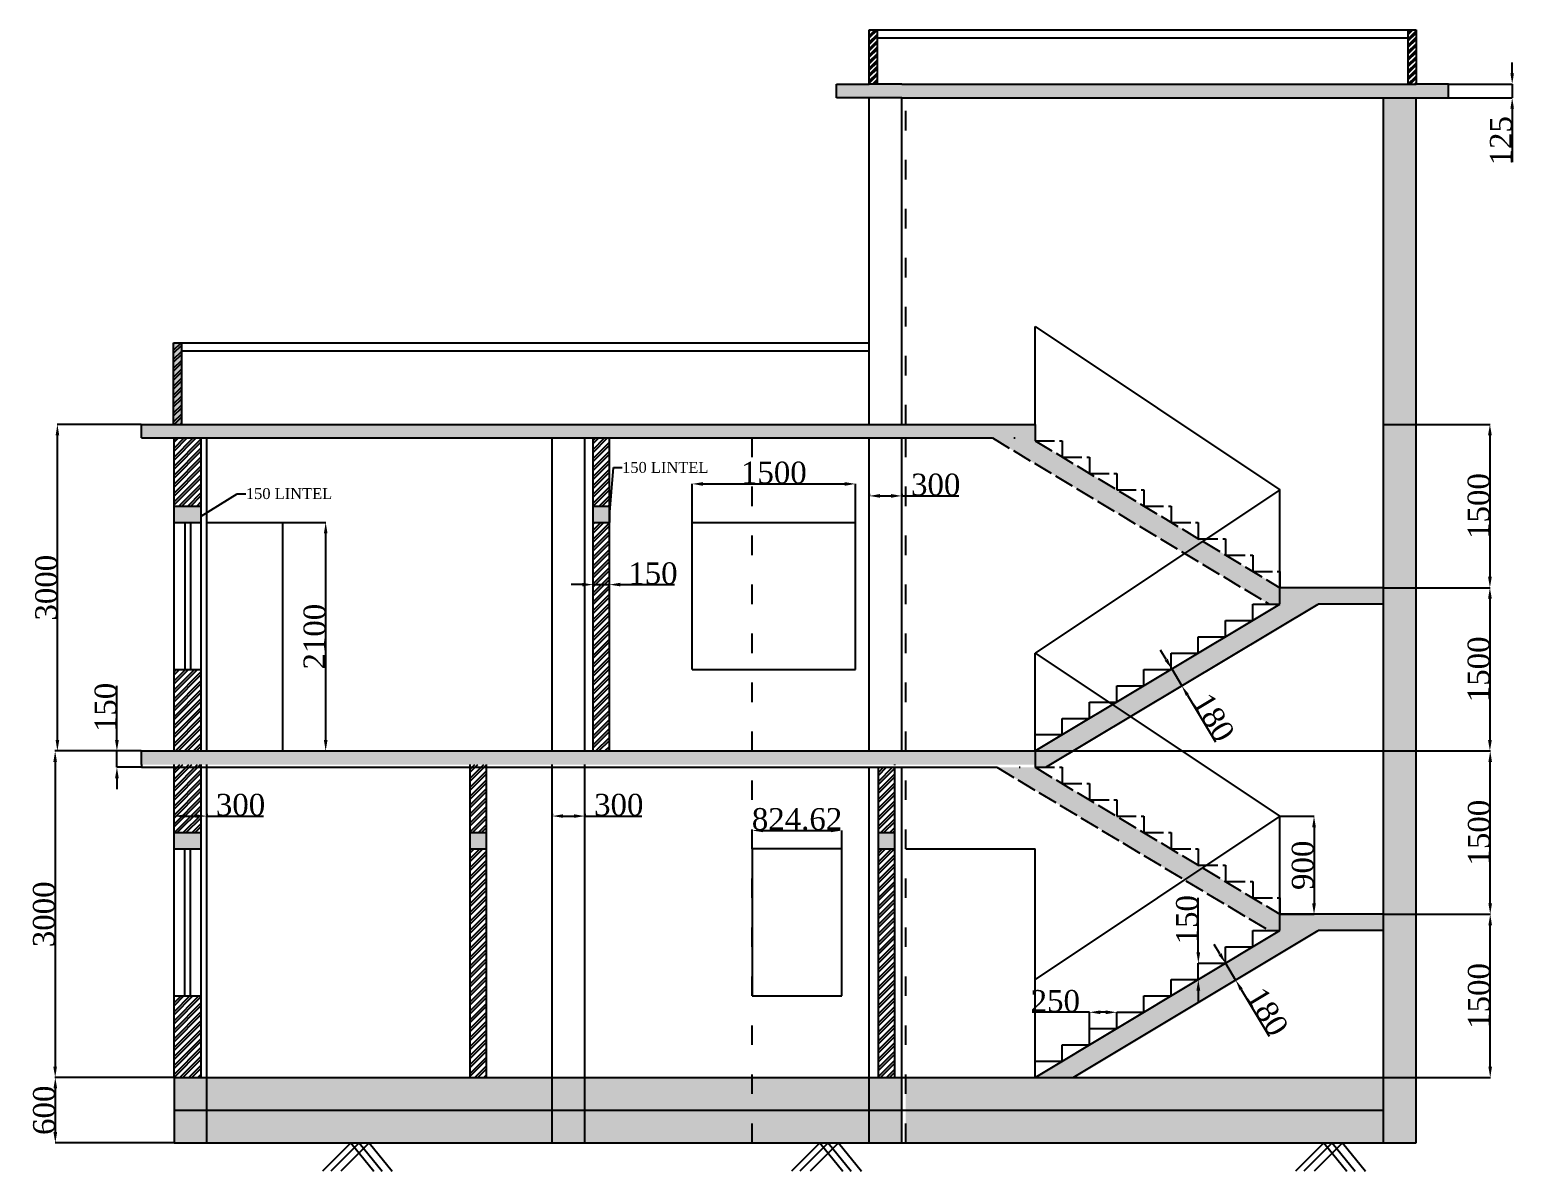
# Model space of a CAD drawing. Header units: millimetres. Extents: x -37331 to 3514287431, y -97281 to -32589.
# Drawn here: x 41952 to 55601, y -43149 to -32664 of the extents above; entities that cross this region are included whole.
import ezdxf
from ezdxf import colors
from ezdxf.entities.mleader import LeaderData, LeaderLine
from ezdxf.math import Vec2, Vec3

# ---------------------------------------------------------------- set-up
doc = ezdxf.new("R2010")
doc.units = ezdxf.units.MM
doc.header["$LTSCALE"] = 15
doc.linetypes.add('ACAD_ISO02W100', pattern=[15, 12, -3])
doc.linetypes.add('ACAD_ISO03W100', pattern=[30, 12, -18])
for name, color, linetype in [('column', 2, 'Continuous'), ('dimension', 60, 'Continuous'), ('doors', 130, 'Continuous'), ('plan', 240, 'Continuous'), ('stairs  dhasheed', 20, 'ACAD_ISO02W100'), ('STEPS', 30, 'Continuous'), ('WHITE', 7, 'Continuous'), ('window', 70, 'Continuous')]:
    doc.layers.add(name, color=color, linetype=linetype)
doc.styles.get("Standard").update_dxf_attribs({"font": 'times.ttf', "height": 200})
doc.dimstyles.new('ISO-25', dxfattribs={"dimtxt": 2.5, "dimasz": 2.5, "dimexe": 1.25, "dimexo": 0.625, "dimtad": 1, "dimtxsty": 'Standard', "dimcen": 2.5, "dimadec": 0, "dimazin": 0, "dimtfac": 1, "dimtmove": 0, "dimatfit": 3, "dimfxl": 1, "dimarcsym": 0})

# ---------------------------------------------------------------- blocks, each defined once
blk = doc.blocks.new('*D59')
at = {"layer": 'Defpoints', "color": 0, "transparency": 16777216}
for p in [(42978, -39289), (42186, -42289), (43219, -42289)]:
    blk.add_point(p, dxfattribs=at)
at = {"layer": 'dimension', "color": 0, "lineweight": -2, "transparency": 16777216}
for p, q in [((42977, -39289), (42184, -39289)), ((42186, -39389), (42186, -42189)), ((43218, -42289), (42184, -42289))]:
    blk.add_line(p, q, dxfattribs=at)
at = {"layer": 'dimension', "color": 0, "transparency": 16777216}
for points in [[(42169, -39389), (42202, -39389), (42186, -39289)], [(42169, -42189), (42202, -42189), (42186, -42289)]]:
    blk.add_solid(points, dxfattribs=at)
at = {"layer": 'dimension', "color": 0, "transparency": 16777216, "insert": (42083, -40789), "char_height": 200, "attachment_point": 5, "rotation": 90}
blk.add_mtext('3000', dxfattribs=at)
blk = doc.blocks.new('*D60')
at = {"layer": 'Defpoints', "color": 0, "transparency": 16777216}
for p in [(42206, -36289), (42978, -36289), (42978, -39289)]:
    blk.add_point(p, dxfattribs=at)
at = {"layer": 'dimension', "color": 0, "lineweight": -2, "transparency": 16777216}
for p, q in [((42977, -36289), (42205, -36289)), ((42206, -39189), (42206, -36389)), ((42977, -39289), (42205, -39289))]:
    blk.add_line(p, q, dxfattribs=at)
at = {"layer": 'dimension', "color": 0, "transparency": 16777216}
for points in [[(42190, -36389), (42223, -36389), (42206, -36289)], [(42190, -39189), (42223, -39189), (42206, -39289)]]:
    blk.add_solid(points, dxfattribs=at)
at = {"layer": 'dimension', "color": 0, "transparency": 16777216, "insert": (42104, -37789), "char_height": 200, "attachment_point": 5, "rotation": 90}
blk.add_mtext('3000', dxfattribs=at)
blk = doc.blocks.new('*D61')
at = {"layer": 'Defpoints', "color": 0, "transparency": 16777216}
for p in [(54389, -40789), (55371, -40789), (54389, -42289)]:
    blk.add_point(p, dxfattribs=at)
at = {"layer": 'dimension', "color": 0, "lineweight": -2, "transparency": 16777216}
for p, q in [((54390, -40789), (55372, -40789)), ((55371, -42189), (55371, -40889)), ((54390, -42289), (55372, -42289))]:
    blk.add_line(p, q, dxfattribs=at)
at = {"layer": 'dimension', "color": 0, "transparency": 16777216}
for points in [[(55354, -40889), (55387, -40889), (55371, -40789)], [(55354, -42189), (55387, -42189), (55371, -42289)]]:
    blk.add_solid(points, dxfattribs=at)
at = {"layer": 'dimension', "color": 0, "transparency": 16777216, "insert": (55268, -41539), "char_height": 200, "attachment_point": 5, "rotation": 90}
blk.add_mtext('1500', dxfattribs=at)
blk = doc.blocks.new('*D62')
at = {"layer": 'Defpoints', "color": 0, "transparency": 16777216}
for p in [(51189, -39289), (55371, -39289), (54389, -40789)]:
    blk.add_point(p, dxfattribs=at)
at = {"layer": 'dimension', "color": 0, "lineweight": -2, "transparency": 16777216}
for p, q in [((51190, -39289), (55372, -39289)), ((55371, -40689), (55371, -39389)), ((54390, -40789), (55372, -40789))]:
    blk.add_line(p, q, dxfattribs=at)
at = {"layer": 'dimension', "color": 0, "transparency": 16777216}
for points in [[(55354, -39389), (55387, -39389), (55371, -39289)], [(55354, -40689), (55387, -40689), (55371, -40789)]]:
    blk.add_solid(points, dxfattribs=at)
at = {"layer": 'dimension', "color": 0, "transparency": 16777216, "insert": (55268, -40039), "char_height": 200, "attachment_point": 5, "rotation": 90}
blk.add_mtext('1500', dxfattribs=at)
blk = doc.blocks.new('*D63')
at = {"layer": 'Defpoints', "color": 0, "transparency": 16777216}
for p in [(54389, -37789), (54389, -39289), (55368, -39289)]:
    blk.add_point(p, dxfattribs=at)
at = {"layer": 'dimension', "color": 0, "lineweight": -2, "transparency": 16777216}
for p, q in [((54390, -37789), (55369, -37789)), ((55368, -37889), (55368, -39189)), ((54390, -39289), (55369, -39289))]:
    blk.add_line(p, q, dxfattribs=at)
at = {"layer": 'dimension', "color": 0, "transparency": 16777216}
for points in [[(55351, -37889), (55385, -37889), (55368, -37789)], [(55351, -39189), (55385, -39189), (55368, -39289)]]:
    blk.add_solid(points, dxfattribs=at)
at = {"layer": 'dimension', "color": 0, "transparency": 16777216, "insert": (55265, -38539), "char_height": 200, "attachment_point": 5, "rotation": 90}
blk.add_mtext('1500', dxfattribs=at)
blk = doc.blocks.new('*D64')
at = {"layer": 'Defpoints', "color": 0, "transparency": 16777216}
for p in [(54389, -36289), (54389, -37789), (55368, -37789)]:
    blk.add_point(p, dxfattribs=at)
at = {"layer": 'dimension', "color": 0, "lineweight": -2, "transparency": 16777216}
for p, q in [((54390, -36289), (55369, -36289)), ((55368, -36389), (55368, -37689)), ((54390, -37789), (55369, -37789))]:
    blk.add_line(p, q, dxfattribs=at)
at = {"layer": 'dimension', "color": 0, "transparency": 16777216}
for points in [[(55351, -36389), (55385, -36389), (55368, -36289)], [(55351, -37689), (55385, -37689), (55368, -37789)]]:
    blk.add_solid(points, dxfattribs=at)
at = {"layer": 'dimension', "color": 0, "transparency": 16777216, "insert": (55265, -37039), "char_height": 200, "attachment_point": 5, "rotation": 90}
blk.add_mtext('1500', dxfattribs=at)
blk = doc.blocks.new('*D65')
at = {"layer": 'Defpoints', "color": 0, "transparency": 16777216}
for p in [(43278, -42289), (42187, -42889), (43278, -42889)]:
    blk.add_point(p, dxfattribs=at)
at = {"layer": 'dimension', "color": 0, "lineweight": -2, "transparency": 16777216}
for p, q in [((43277, -42289), (42186, -42289)), ((42187, -42389), (42187, -42789)), ((43277, -42889), (42186, -42889))]:
    blk.add_line(p, q, dxfattribs=at)
at = {"layer": 'dimension', "color": 0, "transparency": 16777216}
for points in [[(42170, -42389), (42204, -42389), (42187, -42289)], [(42170, -42789), (42204, -42789), (42187, -42889)]]:
    blk.add_solid(points, dxfattribs=at)
at = {"layer": 'dimension', "color": 0, "transparency": 16777216, "insert": (42084, -42589), "char_height": 200, "attachment_point": 5, "rotation": 90}
blk.add_mtext('600', dxfattribs=at)
blk = doc.blocks.new('*D68')
at = {"layer": 'Defpoints', "color": 0, "transparency": 16777216}
for p in [(49539, -36836), (48039, -37189), (49539, -37189)]:
    blk.add_point(p, dxfattribs=at)
at = {"layer": 'dimension', "color": 0, "lineweight": -2, "transparency": 16777216}
for p, q in [((48039, -37188), (48039, -36835)), ((48139, -36836), (49439, -36836)), ((49539, -37188), (49539, -36835))]:
    blk.add_line(p, q, dxfattribs=at)
at = {"layer": 'dimension', "color": 0, "transparency": 16777216}
for points in [[(48139, -36819), (48139, -36853), (48039, -36836)], [(49439, -36819), (49439, -36853), (49539, -36836)]]:
    blk.add_solid(points, dxfattribs=at)
at = {"layer": 'dimension', "color": 0, "transparency": 16777216, "insert": (48789, -36733), "char_height": 200, "attachment_point": 5}
blk.add_mtext('1500', dxfattribs=at)
blk = doc.blocks.new('*D69')
at = {"layer": 'Defpoints', "color": 0, "transparency": 16777216}
for p in [(49414, -40019), (48589, -40189), (49414, -40189)]:
    blk.add_point(p, dxfattribs=at)
at = {"layer": 'dimension', "color": 0, "lineweight": -2, "transparency": 16777216}
for p, q in [((48589, -40188), (48589, -40018)), ((48689, -40019), (49314, -40019)), ((49414, -40188), (49414, -40018))]:
    blk.add_line(p, q, dxfattribs=at)
at = {"layer": 'dimension', "color": 0, "transparency": 16777216}
for points in [[(48689, -40002), (48689, -40035), (48589, -40019)], [(49314, -40002), (49314, -40035), (49414, -40019)]]:
    blk.add_solid(points, dxfattribs=at)
at = {"layer": 'dimension', "color": 0, "transparency": 16777216, "insert": (49002, -39916), "char_height": 200, "attachment_point": 5}
blk.add_mtext('824.62', dxfattribs=at)
blk = doc.blocks.new('*D70')
at = {"layer": 'Defpoints', "color": 0, "transparency": 16777216}
for p in [(44278, -37189), (44278, -39289), (44671, -39289)]:
    blk.add_point(p, dxfattribs=at)
at = {"layer": 'dimension', "color": 0, "lineweight": -2, "transparency": 16777216}
for p, q in [((44278, -37189), (44673, -37189)), ((44671, -37289), (44671, -39189)), ((44278, -39289), (44673, -39289))]:
    blk.add_line(p, q, dxfattribs=at)
at = {"layer": 'dimension', "color": 0, "transparency": 16777216}
for points in [[(44655, -37289), (44688, -37289), (44671, -37189)], [(44655, -39189), (44688, -39189), (44671, -39289)]]:
    blk.add_solid(points, dxfattribs=at)
at = {"layer": 'dimension', "color": 0, "transparency": 16777216, "insert": (44569, -38239), "char_height": 200, "attachment_point": 5, "rotation": 90}
blk.add_mtext('2100', dxfattribs=at)
blk = doc.blocks.new('*D71')
at = {"layer": 'Defpoints', "color": 0, "transparency": 16777216}
for p in [(54989, -33164), (54989, -33289), (55573, -33289)]:
    blk.add_point(p, dxfattribs=at)
at = {"layer": 'dimension', "color": 0, "lineweight": -2, "transparency": 16777216}
for p, q in [((55573, -33064), (55573, -32964)), ((54990, -33164), (55574, -33164)), ((55573, -33164), (55573, -33289)), ((54990, -33289), (55574, -33289)), ((55573, -33389), (55573, -33880))]:
    blk.add_line(p, q, dxfattribs=at)
at = {"layer": 'dimension', "color": 0, "transparency": 16777216}
for points in [[(55556, -33064), (55589, -33064), (55573, -33164)], [(55556, -33389), (55589, -33389), (55573, -33289)]]:
    blk.add_solid(points, dxfattribs=at)
at = {"layer": 'dimension', "color": 0, "transparency": 16777216, "insert": (55470, -33684), "char_height": 200, "attachment_point": 5, "rotation": 90}
blk.add_mtext('125', dxfattribs=at)
blk = doc.blocks.new('*D72')
at = {"layer": 'Defpoints', "color": 0, "transparency": 16777216}
for p in [(42753, -39289), (42978, -39289), (42978, -39439)]:
    blk.add_point(p, dxfattribs=at)
at = {"layer": 'dimension', "color": 0, "lineweight": -2, "transparency": 16777216}
for p, q in [((42753, -39189), (42753, -38689)), ((42977, -39289), (42752, -39289)), ((42753, -39439), (42753, -39289)), ((42977, -39439), (42752, -39439)), ((42753, -39539), (42753, -39639))]:
    blk.add_line(p, q, dxfattribs=at)
at = {"layer": 'dimension', "color": 0, "transparency": 16777216}
for points in [[(42736, -39189), (42770, -39189), (42753, -39289)], [(42736, -39539), (42770, -39539), (42753, -39439)]]:
    blk.add_solid(points, dxfattribs=at)
at = {"layer": 'dimension', "color": 0, "transparency": 16777216, "insert": (42650, -38889), "char_height": 200, "attachment_point": 5, "rotation": 90}
blk.add_mtext('150', dxfattribs=at)
blk = doc.blocks.new('*D73')
at = {"layer": 'Defpoints', "color": 0, "transparency": 16777216}
for p in [(52445, -38535), (52537, -38690), (52537, -38690)]:
    blk.add_point(p, dxfattribs=at)
at = {"layer": 'dimension', "color": 0, "lineweight": -2, "transparency": 16777216}
for p, q in [((52393, -38450), (52342, -38364)), ((52444, -38536), (52444, -38536)), ((52445, -38535), (52537, -38690)), ((52538, -38689), (52539, -38689)), ((52589, -38775), (52846, -39204))]:
    blk.add_line(p, q, dxfattribs=at)
at = {"layer": 'dimension', "color": 0, "transparency": 16777216}
for points in [[(52408, -38441), (52379, -38458), (52445, -38535)], [(52603, -38767), (52575, -38784), (52537, -38690)]]:
    blk.add_solid(points, dxfattribs=at)
at = {"layer": 'dimension', "color": 0, "transparency": 16777216, "insert": (52831, -38980), "char_height": 200, "attachment_point": 5, "rotation": 300.9638}
blk.add_mtext('180', dxfattribs=at)
blk = doc.blocks.new('*D74')
at = {"layer": 'Defpoints', "color": 0, "transparency": 16777216}
for p in [(52939, -41239), (53032, -41393), (53032, -41393)]:
    blk.add_point(p, dxfattribs=at)
at = {"layer": 'dimension', "color": 0, "lineweight": -2, "transparency": 16777216}
for p, q in [((52888, -41153), (52836, -41067)), ((52939, -41239), (53032, -41393)), ((52940, -41239), (52940, -41238)), ((53032, -41393), (53033, -41393)), ((53083, -41479), (53340, -41907))]:
    blk.add_line(p, q, dxfattribs=at)
at = {"layer": 'dimension', "color": 0, "transparency": 16777216}
for points in [[(52902, -41145), (52873, -41162), (52939, -41239)], [(53097, -41471), (53069, -41488), (53032, -41393)]]:
    blk.add_solid(points, dxfattribs=at)
at = {"layer": 'dimension', "color": 0, "transparency": 16777216, "insert": (53325, -41683), "char_height": 200, "attachment_point": 5, "rotation": 300.9638}
blk.add_mtext('180', dxfattribs=at)
blk = doc.blocks.new('*D75')
at = {"layer": 'Defpoints', "color": 0, "transparency": 16777216}
for p in [(46753, -39866), (47053, -39866), (47053, -39887)]:
    blk.add_point(p, dxfattribs=at)
at = {"layer": 'dimension', "color": 0, "lineweight": -2, "transparency": 16777216}
for p, q in [((46753, -39867), (46753, -39888)), ((46853, -39887), (46953, -39887)), ((47053, -39867), (47053, -39888)), ((47053, -39887), (47575, -39887))]:
    blk.add_line(p, q, dxfattribs=at)
at = {"layer": 'dimension', "color": 0, "transparency": 16777216}
for points in [[(46853, -39870), (46853, -39903), (46753, -39887)], [(46953, -39870), (46953, -39903), (47053, -39887)]]:
    blk.add_solid(points, dxfattribs=at)
at = {"layer": 'dimension', "color": 0, "transparency": 16777216, "insert": (47364, -39784), "char_height": 200, "attachment_point": 5}
blk.add_mtext('300', dxfattribs=at)
blk = doc.blocks.new('*D76')
at = {"layer": 'Defpoints', "color": 0, "transparency": 16777216}
for p in [(43278, -39866), (43578, -39866), (43578, -39887)]:
    blk.add_point(p, dxfattribs=at)
at = {"layer": 'dimension', "color": 0, "lineweight": -2, "transparency": 16777216}
for p, q in [((43278, -39867), (43278, -39888)), ((43378, -39887), (43478, -39887)), ((43578, -39867), (43578, -39888)), ((43578, -39887), (44100, -39887))]:
    blk.add_line(p, q, dxfattribs=at)
at = {"layer": 'dimension', "color": 0, "transparency": 16777216}
for points in [[(43378, -39870), (43378, -39903), (43278, -39887)], [(43478, -39870), (43478, -39903), (43578, -39887)]]:
    blk.add_solid(points, dxfattribs=at)
at = {"layer": 'dimension', "color": 0, "transparency": 16777216, "insert": (43889, -39784), "char_height": 200, "attachment_point": 5}
blk.add_mtext('300', dxfattribs=at)
blk = doc.blocks.new('*D77')
at = {"layer": 'Defpoints', "color": 0, "transparency": 16777216}
for p in [(49665, -36926), (49965, -36926), (49965, -36946)]:
    blk.add_point(p, dxfattribs=at)
at = {"layer": 'dimension', "color": 0, "lineweight": -2, "transparency": 16777216}
for p, q in [((49665, -36926), (49665, -36947)), ((49765, -36946), (49865, -36946)), ((49965, -36926), (49965, -36947)), ((49965, -36946), (50488, -36946))]:
    blk.add_line(p, q, dxfattribs=at)
at = {"layer": 'dimension', "color": 0, "transparency": 16777216}
for points in [[(49765, -36929), (49765, -36963), (49665, -36946)], [(49865, -36929), (49865, -36963), (49965, -36946)]]:
    blk.add_solid(points, dxfattribs=at)
at = {"layer": 'dimension', "color": 0, "transparency": 16777216, "insert": (50276, -36843), "char_height": 200, "attachment_point": 5}
blk.add_mtext('300', dxfattribs=at)
blk = doc.blocks.new('*D78')
at = {"layer": 'Defpoints', "color": 0, "transparency": 16777216}
for p in [(47128, -37761), (47278, -37761), (47278, -37761)]:
    blk.add_point(p, dxfattribs=at)
at = {"layer": 'dimension', "color": 0, "lineweight": -2, "transparency": 16777216}
for p, q in [((47028, -37761), (46928, -37761)), ((47128, -37760), (47128, -37759)), ((47128, -37761), (47278, -37761)), ((47278, -37760), (47278, -37759)), ((47378, -37761), (47877, -37761))]:
    blk.add_line(p, q, dxfattribs=at)
at = {"layer": 'dimension', "color": 0, "transparency": 16777216}
for points in [[(47028, -37744), (47028, -37777), (47128, -37761)], [(47378, -37744), (47378, -37777), (47278, -37761)]]:
    blk.add_solid(points, dxfattribs=at)
at = {"layer": 'dimension', "color": 0, "transparency": 16777216, "insert": (47678, -37658), "char_height": 200, "attachment_point": 5}
blk.add_mtext('150', dxfattribs=at)
blk = doc.blocks.new('*D79')
at = {"layer": 'Defpoints', "color": 0, "transparency": 16777216}
for p in [(53439, -39889), (53439, -40789), (53752, -40789)]:
    blk.add_point(p, dxfattribs=at)
at = {"layer": 'dimension', "color": 0, "lineweight": -2, "transparency": 16777216}
for p, q in [((53440, -39889), (53753, -39889)), ((53752, -39989), (53752, -40689)), ((53440, -40789), (53753, -40789))]:
    blk.add_line(p, q, dxfattribs=at)
at = {"layer": 'dimension', "color": 0, "transparency": 16777216}
for points in [[(53735, -39989), (53769, -39989), (53752, -39889)], [(53735, -40689), (53769, -40689), (53752, -40789)]]:
    blk.add_solid(points, dxfattribs=at)
at = {"layer": 'dimension', "color": 0, "transparency": 16777216, "insert": (53649, -40339), "char_height": 200, "attachment_point": 5, "rotation": 90}
blk.add_mtext('900', dxfattribs=at)
blk = doc.blocks.new('*D80')
at = {"layer": 'Defpoints', "color": 0, "transparency": 16777216}
for p in [(52689, -41239), (52689, -41239), (52689, -41389)]:
    blk.add_point(p, dxfattribs=at)
at = {"layer": 'dimension', "color": 0, "lineweight": -2, "transparency": 16777216}
for p, q in [((52689, -41139), (52689, -40639)), ((52688, -41239), (52688, -41239)), ((52689, -41389), (52689, -41239)), ((52688, -41389), (52688, -41389)), ((52689, -41489), (52689, -41589))]:
    blk.add_line(p, q, dxfattribs=at)
at = {"layer": 'dimension', "color": 0, "transparency": 16777216}
for points in [[(52672, -41139), (52706, -41139), (52689, -41239)], [(52672, -41489), (52706, -41489), (52689, -41389)]]:
    blk.add_solid(points, dxfattribs=at)
at = {"layer": 'dimension', "color": 0, "transparency": 16777216, "insert": (52586, -40839), "char_height": 200, "attachment_point": 5, "rotation": 90}
blk.add_mtext('150', dxfattribs=at)
blk = doc.blocks.new('*D81')
at = {"layer": 'Defpoints', "color": 0, "transparency": 16777216}
for p in [(51689, -41689), (51689, -41839), (51939, -41839)]:
    blk.add_point(p, dxfattribs=at)
at = {"layer": 'dimension', "color": 0, "lineweight": -2, "transparency": 16777216}
for p, q in [((51689, -41689), (51161, -41689)), ((51689, -41838), (51689, -41688)), ((51839, -41689), (51789, -41689)), ((51939, -41838), (51939, -41688))]:
    blk.add_line(p, q, dxfattribs=at)
at = {"layer": 'dimension', "color": 0, "transparency": 16777216}
for points in [[(51789, -41672), (51789, -41706), (51689, -41689)], [(51839, -41672), (51839, -41706), (51939, -41689)]]:
    blk.add_solid(points, dxfattribs=at)
at = {"layer": 'dimension', "color": 0, "transparency": 16777216, "insert": (51375, -41586), "char_height": 200, "attachment_point": 5}
blk.add_mtext('250', dxfattribs=at)

msp = doc.modelspace()

# ---------------------------------------------------------------- hatches: boundary and pattern name
at = {"layer": 'dimension', "true_color": 0xf27172, "transparency": 33554536}
h = msp.add_hatch(dxfattribs=at)
h.set_pattern_fill('AR-CONC', color=11)
h.paths.add_polyline_path([(51189.029, -36438.996), (51189.029, -36288.996), (48589.32, -36288.996), (48589.32, -36413.996), (50797.505, -36413.996), (52562.781, -37473.161), (52728.503, -37362.68)])
h.paths.add_polyline_path([(52728.503, -37362.68), (52562.781, -37473.161), (53339.172, -37938.996), (53439.029, -37938.996), (53439.029, -37788.996)])
h.paths.add_polyline_path([(54389.029, -37788.996), (53439.029, -37788.996), (53439.029, -37938.996), (51899.555, -38862.68), (52065.277, -38973.161), (53788.886, -37938.996), (54389.029, -37938.996)])
h.paths.add_polyline_path([(52065.277, -38973.161), (51899.555, -38862.68), (51189.029, -39288.996), (51189.029, -39438.996), (51288.886, -39438.996)])
h.paths.add_polyline_path([(51189.029, -39438.996), (50839.172, -39438.996), (52562.781, -40473.161), (52728.503, -40362.68)])
h.paths.add_polyline_path([(52728.503, -40362.68), (52562.781, -40473.161), (53339.172, -40938.996), (53439.029, -40938.996), (53439.029, -40788.996)])
h.paths.add_polyline_path([(53788.886, -40938.996), (54389.029, -40938.996), (54389.029, -40788.996), (53439.029, -40788.996), (53439.029, -40938.996), (51189.029, -42288.996), (51538.886, -42288.996)])
at = {"layer": 'plan', "true_color": 0xd19cc7, "transparency": 33554687}
h = msp.add_hatch(dxfattribs=at)
h.set_pattern_fill('AR-CONC', color=9, scale=0.5)
h.paths.add_polyline_path([(53730.576, -37938.996), (54389.029, -37938.996), (54389.029, -37788.996), (53439.029, -37788.996), (53439.029, -37938.996), (51189.029, -39288.996), (51189.029, -39438.996), (51230.576, -39438.996)])
h.paths.add_polyline_path([(51189.029, -39438.996), (50897.481, -39438.996), (53397.481, -40938.996), (53439.029, -40938.996), (53439.029, -40788.996)])
h.paths.add_polyline_path([(53730.576, -40938.996), (54389.029, -40938.996), (54389.029, -40788.996), (53439.029, -40788.996), (53439.029, -40938.996), (51189.029, -42288.996), (51480.576, -42288.996)])
h.paths.add_polyline_path([(51189.029, -36438.996), (51189.029, -36413.996), (50855.815, -36413.996), (53397.481, -37938.996), (53439.029, -37938.996), (53439.029, -37788.996)])
at = {"layer": 'WHITE', "true_color": 0xcd6928, "transparency": 33554648}
h = msp.add_hatch(dxfattribs=at)
h.set_pattern_fill('ANSI32', color=32, scale=4.4)
h.paths.add_polyline_path([(49740.328, -32663.996), (49665.328, -32663.996), (49665.328, -33163.996), (49740.328, -33163.996)])
h.paths.add_polyline_path([(54689.029, -32663.996), (54614.029, -32663.996), (54614.029, -33163.996), (54689.029, -33163.996)])
at = {"layer": 'WHITE', "true_color": 0xd19cc7, "transparency": 33554687}
h = msp.add_hatch(dxfattribs=at)
h.set_pattern_fill('AR-CONC', color=9)
h.paths.add_polyline_path([(54689.029, -33288.996), (54389.029, -33288.996), (54389.029, -42888.996), (54689.029, -42888.996)])
h.paths.add_polyline_path([(54989.029, -33163.996), (54689.029, -33163.996), (49965.328, -33163.996), (49665.328, -33163.996), (49365.328, -33163.996), (49365.328, -33288.996), (49665.328, -33288.996), (49965.328, -33288.996), (54689.029, -33288.996), (54989.029, -33288.996)])
h.paths.add_polyline_path([(51189.029, -36288.996), (42977.829, -36288.996), (42977.829, -36413.996), (51189.029, -36413.996)])
h.paths.add_polyline_path([(54389.029, -37788.996), (53439.029, -37788.996), (53439.029, -37913.996), (54389.029, -37913.996)])
h.paths.add_polyline_path([(54389.029, -40788.996), (53439.029, -40788.996), (53439.029, -40913.996), (54389.029, -40913.996)])
h.paths.add_polyline_path([(51189.029, -39288.996), (50000.037, -39288.996), (50000.037, -39413.996), (51189.029, -39413.996)])
h.paths.add_polyline_path([(50000.037, -39288.996), (48589.32, -39288.996), (48589.32, -39413.996), (50000.037, -39413.996)])
h.paths.add_polyline_path([(48589.32, -39288.996), (42977.829, -39288.996), (42977.829, -39413.996), (48589.32, -39413.996)])
h = msp.add_hatch(dxfattribs=at)
h.set_pattern_fill('AR-CONC', color=9)
h.paths.add_polyline_path([(43527.829, -37038.996), (43277.829, -37038.996), (43277.829, -37188.996), (43527.829, -37188.996)])
h.paths.add_polyline_path([(47277.829, -37038.996), (47127.829, -37038.996), (47127.829, -37188.996), (47277.829, -37188.996)])
h.paths.add_polyline_path([(43527.829, -40038.996), (43277.829, -40038.996), (43277.829, -40188.996), (43527.829, -40188.996)])
h.paths.add_polyline_path([(46150.037, -40038.996), (46000.037, -40038.996), (46000.037, -40188.996), (46150.037, -40188.996)])
h.paths.add_polyline_path([(49900.037, -40038.996), (49750.037, -40038.996), (49750.037, -40188.996), (49900.037, -40188.996)])
h.paths.add_polyline_path([(43349.114, -35538.996), (43274.114, -35538.996), (43274.114, -36288.996), (43349.114, -36288.996)])
at = {"layer": 'WHITE', "true_color": 0xcd6928, "transparency": 33554648}
h = msp.add_hatch(dxfattribs=at)
h.set_pattern_fill('ANSI32', color=32, scale=6.1)
h.paths.add_polyline_path([(43527.829, -36413.996), (43277.829, -36413.996), (43277.829, -37038.996), (43527.829, -37038.996)])
h.paths.add_polyline_path([(43527.829, -38538.996), (43277.829, -38538.996), (43277.829, -39288.996), (43527.829, -39288.996)])
h.paths.add_polyline_path([(47277.829, -36413.996), (47127.829, -36413.996), (47127.829, -37038.996), (47277.829, -37038.996)])
h.paths.add_polyline_path([(47127.829, -39288.996), (47277.829, -39288.996), (47277.829, -37188.996), (47127.829, -37188.996)])
h.paths.add_polyline_path([(46000.037, -42288.996), (46150.037, -42288.996), (46150.037, -40188.996), (46000.037, -40188.996)])
h.paths.add_polyline_path([(46000.037, -40038.996), (46150.037, -40038.996), (46150.037, -39413.996), (46000.037, -39413.996)])
h.paths.add_polyline_path([(43277.829, -42288.996), (43527.829, -42288.996), (43527.829, -41538.996), (43277.829, -41538.996)])
h.paths.add_polyline_path([(43527.829, -39413.996), (43277.829, -39413.996), (43277.829, -40038.996), (43527.829, -40038.996)])
h.paths.add_polyline_path([(49900.037, -40188.996), (49750.037, -40188.996), (49750.037, -42288.996), (49900.037, -42288.996)])
h.paths.add_polyline_path([(43349.114, -35538.996), (43274.114, -35538.996), (43274.114, -36288.996), (43349.114, -36288.996)])
h.paths.add_polyline_path([(49900.037, -39438.996), (49750.037, -39438.996), (49750.037, -40038.996), (49900.037, -40038.996)])
at = {"layer": 'WHITE', "true_color": 0xf27172, "transparency": 33554687}
h = msp.add_hatch(dxfattribs=at)
h.set_pattern_fill('AR-CONC', color=11)
h.paths.add_polyline_path([(46752.976, -42288.996), (43577.829, -42288.996), (43577.829, -42368.996), (46752.976, -42368.996)])
h.paths.add_polyline_path([(48589.32, -42288.996), (47052.976, -42288.996), (47052.976, -42368.996), (48589.32, -42368.996)])
h.paths.add_polyline_path([(47052.976, -42288.996), (46752.976, -42288.996), (46752.976, -42368.996), (47052.976, -42368.996)])
h.paths.add_polyline_path([(49665.328, -42288.996), (48589.32, -42288.996), (48589.32, -42368.996), (49665.328, -42368.996)])
h.paths.add_polyline_path([(49965.328, -42288.996), (49665.328, -42288.996), (49665.328, -42368.996), (49965.328, -42368.996)])
h.paths.add_polyline_path([(54389.029, -42288.996), (50000.037, -42288.996), (50000.037, -42368.996), (54389.029, -42368.996)])
at = {"layer": 'WHITE', "true_color": 0xf4ee51, "transparency": 33554676}
h = msp.add_hatch(dxfattribs=at)
h.set_pattern_fill('AR-SAND', color=41, scale=2.8, angle=88)
h.paths.add_polyline_path([(54389.029, -42368.996), (50000.037, -42368.996), (50000.037, -42888.996), (54389.029, -42888.996)])
h.paths.add_polyline_path([(49665.328, -42368.996), (48589.32, -42368.996), (48589.32, -42888.996), (49665.328, -42888.996)])
h.paths.add_polyline_path([(49965.328, -42368.996), (49665.328, -42368.996), (49665.328, -42888.996), (49965.328, -42888.996)])
h.paths.add_polyline_path([(48589.32, -42368.996), (47052.976, -42368.996), (47052.976, -42888.996), (48589.32, -42888.996)])
h.paths.add_polyline_path([(47052.976, -42368.996), (46752.976, -42368.996), (46752.976, -42888.996), (47052.976, -42888.996)])
h.paths.add_polyline_path([(46752.976, -42368.996), (43577.829, -42368.996), (43577.829, -42888.996), (46752.976, -42888.996)])
h.paths.add_polyline_path([(43577.829, -42368.996), (43277.829, -42368.996), (43277.829, -42888.996), (43577.829, -42888.996)])
at = {"layer": 'window', "true_color": 0xf27172, "transparency": 33554536}
h = msp.add_hatch(dxfattribs=at)
h.set_pattern_fill('AR-CONC', color=11, scale=0.5)
h.paths.add_polyline_path([(46752.976, -42288.996), (43577.829, -42288.996), (43577.829, -42588.996), (46752.976, -42588.996)])
h.paths.add_polyline_path([(43577.829, -42288.996), (43277.829, -42288.996), (43277.829, -42588.996), (43577.829, -42588.996)])
h.paths.add_polyline_path([(48589.32, -42288.996), (47052.976, -42288.996), (47052.976, -42588.996), (48589.32, -42588.996)])
h.paths.add_polyline_path([(47052.976, -42288.996), (46752.976, -42288.996), (46752.976, -42588.996), (47052.976, -42588.996)])
h.paths.add_polyline_path([(49665.328, -42288.996), (48589.32, -42288.996), (48589.32, -42588.996), (49665.328, -42588.996)])
h.paths.add_polyline_path([(49965.328, -42288.996), (49665.328, -42288.996), (49665.328, -42588.996), (49965.328, -42588.996)])
h.paths.add_polyline_path([(54389.029, -42288.996), (50000.037, -42288.996), (50000.037, -42588.996), (54389.029, -42588.996)])

# ---------------------------------------------------------------- linework, layer by layer
at = {"layer": 'column'}
for p, q in [((49665.328, -36288.996), (49665.328, -33288.996)), ((49965.328, -36288.996), (49965.328, -33288.996)), ((54389.029, -42888.996), (54389.029, -33288.996)), ((54689.029, -42888.996), (54689.029, -33288.996)), ((43577.829, -39288.996), (43577.829, -36413.996)), ((46752.976, -39288.996), (46752.976, -36413.996)), ((47052.976, -39288.996), (47052.976, -36413.996)), ((49665.328, -39288.996), (49665.328, -36413.996)), ((49965.328, -39288.996), (49965.328, -36413.996)), ((43577.829, -42888.996), (43577.829, -39413.996)), ((46752.976, -42888.996), (46752.976, -39413.996)), ((47052.976, -42888.996), (47052.976, -39413.996)), ((49665.328, -42888.996), (49665.328, -39438.996)), ((49965.328, -42888.996), (49965.328, -39438.996)), ((43277.829, -42288.996), (43277.829, -42888.996))]:
    msp.add_line(p, q, dxfattribs=at)
at = {"layer": 'doors'}
for p, q in [((43577.829, -37188.996), (44277.829, -37188.996)), ((44277.829, -39288.996), (44277.829, -37188.996)), ((50000.037, -40188.996), (51189.029, -40188.996)), ((51189.029, -42288.996), (51189.029, -40188.996))]:
    msp.add_line(p, q, dxfattribs=at)
at = {"layer": 'stairs  dhasheed'}
for p, q in [((51189.029, -36288.996), (51189.029, -36438.996)), ((50797.505, -36413.996), (53339.172, -37938.996)), ((51189.029, -36438.996), (51439.029, -36438.996)), ((51189.029, -36438.996), (53439.029, -37788.996)), ((51439.029, -36438.996), (51439.029, -36588.996)), ((51439.029, -36588.996), (51689.029, -36588.996)), ((51689.029, -36588.996), (51689.029, -36738.996)), ((51689.029, -36738.996), (51939.029, -36738.996)), ((51939.029, -36738.996), (51939.029, -36888.996)), ((51939.029, -36888.996), (52189.029, -36888.996)), ((52189.029, -36888.996), (52189.029, -37038.996)), ((52189.029, -37038.996), (52439.029, -37038.996)), ((52439.029, -37038.996), (52439.029, -37188.996)), ((52439.029, -37188.996), (52689.029, -37188.996)), ((52689.029, -37188.996), (52689.029, -37338.996)), ((52689.029, -37338.996), (52939.029, -37338.996)), ((52939.029, -37338.996), (52939.029, -37488.996)), ((52939.029, -37488.996), (53189.029, -37488.996)), ((53189.029, -37488.996), (53189.029, -37638.996)), ((53189.029, -37638.996), (53439.029, -37638.996)), ((53439.029, -37638.996), (53439.029, -37788.996)), ((51189.029, -39288.996), (51189.029, -39438.996)), ((50839.172, -39438.996), (53339.172, -40938.996)), ((51189.029, -39438.996), (51439.029, -39438.996)), ((51189.029, -39438.996), (53439.029, -40788.996)), ((51439.029, -39438.996), (51439.029, -39588.996)), ((51439.029, -39588.996), (51689.029, -39588.996)), ((51689.029, -39588.996), (51689.029, -39738.996)), ((51689.029, -39738.996), (51939.029, -39738.996)), ((51939.029, -39738.996), (51939.029, -39888.996)), ((51939.029, -39888.996), (52189.029, -39888.996)), ((52189.029, -39888.996), (52189.029, -40038.996)), ((52189.029, -40038.996), (52439.029, -40038.996)), ((52439.029, -40038.996), (52439.029, -40188.996)), ((52439.029, -40188.996), (52689.029, -40188.996)), ((52689.029, -40188.996), (52689.029, -40338.996)), ((52689.029, -40338.996), (52939.029, -40338.996)), ((52939.029, -40338.996), (52939.029, -40488.996)), ((52939.029, -40488.996), (53189.029, -40488.996)), ((53189.029, -40488.996), (53189.029, -40638.996)), ((53189.029, -40638.996), (53439.029, -40638.996)), ((53439.029, -40638.996), (53439.029, -40788.996))]:
    msp.add_line(p, q, dxfattribs=at)
at = {"layer": 'STEPS'}
for p, q in [((51189.029, -36288.996), (51189.029, -35388.996)), ((51189.029, -35388.996), (53439.029, -36888.996)), ((53439.029, -36888.996), (51189.029, -38388.996)), ((53439.029, -37788.996), (53439.029, -36888.996)), ((53439.029, -37938.996), (53439.029, -37788.996)), ((53439.029, -37938.996), (53439.029, -37788.996)), ((51189.029, -39288.996), (53439.029, -37938.996)), ((51288.886, -39438.996), (53788.886, -37938.996)), ((53189.029, -38088.996), (53189.029, -37938.996)), ((53189.029, -37938.996), (53439.029, -37938.996)), ((52939.029, -38238.996), (52939.029, -38088.996)), ((52939.029, -38088.996), (53189.029, -38088.996)), ((52689.029, -38388.996), (52689.029, -38238.996)), ((52689.029, -38238.996), (52939.029, -38238.996)), ((51189.029, -39288.996), (51189.029, -38388.996)), ((51189.029, -38388.996), (53439.029, -39888.996)), ((52439.029, -38538.996), (52439.029, -38388.996)), ((52439.029, -38388.996), (52689.029, -38388.996)), ((52189.029, -38688.996), (52189.029, -38538.996)), ((52189.029, -38538.996), (52439.029, -38538.996)), ((51939.029, -38838.996), (51939.029, -38688.996)), ((51939.029, -38688.996), (52189.029, -38688.996)), ((51689.029, -38988.996), (51689.029, -38838.996)), ((51689.029, -38838.996), (51939.029, -38838.996)), ((51439.029, -39138.996), (51439.029, -38988.996)), ((51439.029, -38988.996), (51689.029, -38988.996)), ((51189.029, -39138.996), (51439.029, -39138.996)), ((51189.029, -39288.996), (51189.029, -39138.996)), ((53439.029, -39888.996), (51189.029, -41388.996)), ((53439.029, -40788.996), (53439.029, -39888.996)), ((53439.029, -40938.996), (53439.029, -40788.996)), ((51189.029, -42288.996), (53439.029, -40938.996)), ((51538.886, -42288.996), (53788.886, -40938.996)), ((53189.029, -41088.996), (53189.029, -40938.996)), ((53189.029, -40938.996), (53439.029, -40938.996)), ((52939.029, -41238.996), (52939.029, -41088.996)), ((52939.029, -41088.996), (53189.029, -41088.996)), ((52689.029, -41388.996), (52689.029, -41238.996)), ((52689.029, -41238.996), (52939.029, -41238.996)), ((51189.029, -42288.996), (51189.029, -41388.996)), ((52439.029, -41538.996), (52439.029, -41388.996)), ((52439.029, -41388.996), (52689.029, -41388.996)), ((52189.029, -41688.996), (52189.029, -41538.996)), ((52189.029, -41538.996), (52439.029, -41538.996)), ((51939.029, -41838.996), (51939.029, -41688.996)), ((51939.029, -41688.996), (52189.029, -41688.996)), ((51689.029, -41988.996), (51689.029, -41838.996)), ((51689.029, -41838.996), (51939.029, -41838.996)), ((51439.029, -42138.996), (51439.029, -41988.996)), ((51439.029, -41988.996), (51689.029, -41988.996)), ((51189.029, -42138.996), (51439.029, -42138.996)), ((51189.029, -42288.996), (51189.029, -42138.996))]:
    msp.add_line(p, q, dxfattribs=at)
at = {"layer": 'WHITE'}
for p, q in [((49665.328, -33163.996), (49665.328, -32663.996)), ((49665.328, -32663.996), (54689.029, -32663.996)), ((49740.328, -33163.996), (49740.328, -32663.996)), ((49740.328, -32738.996), (54614.029, -32738.996)), ((54614.029, -32663.996), (54614.029, -33163.996)), ((54689.029, -32663.996), (54689.029, -33163.996)), ((49365.328, -33288.996), (49365.328, -33163.996)), ((49365.328, -33163.996), (49665.328, -33163.996)), ((49965.328, -33163.996), (49665.328, -33163.996)), ((49965.328, -33163.996), (54689.029, -33163.996)), ((54989.029, -33163.996), (54689.029, -33163.996)), ((54989.029, -33288.996), (54989.029, -33163.996)), ((49665.328, -33288.996), (49365.328, -33288.996)), ((49965.328, -33288.996), (49665.328, -33288.996)), ((49965.328, -33288.996), (54689.029, -33288.996)), ((54689.029, -33288.996), (54989.029, -33288.996)), ((43274.114, -36288.996), (43274.114, -35538.996)), ((43274.114, -35538.996), (49665.328, -35538.996)), ((43349.114, -36288.996), (43349.114, -35538.996)), ((43349.114, -35613.996), (49665.328, -35613.996)), ((42977.829, -36288.996), (51189.029, -36288.996)), ((42977.829, -36413.996), (42977.829, -36288.996)), ((42977.829, -36413.996), (50797.505, -36413.996)), ((43277.829, -39288.996), (43277.829, -36413.996)), ((43527.829, -39288.996), (43527.829, -36413.996)), ((47127.829, -39288.996), (47127.829, -36413.996)), ((47277.829, -39288.996), (47277.829, -36413.996)), ((50993.195, -36413.996), (51005.208, -36413.996)), ((43277.829, -37038.996), (43527.829, -37038.996)), ((47127.829, -37038.996), (47277.829, -37038.996)), ((47127.829, -37188.996), (47277.829, -37188.996)), ((54389.029, -37788.996), (53439.029, -37788.996)), ((54389.029, -37938.996), (53788.886, -37938.996)), ((42977.829, -39288.996), (51189.029, -39288.996)), ((42977.829, -39413.996), (42977.829, -39288.996)), ((42977.829, -39413.996), (42977.829, -39438.996)), ((42977.829, -39438.996), (50839.172, -39438.996)), ((43277.829, -42288.996), (43277.829, -39413.996)), ((43527.829, -42288.996), (43527.829, -39413.996)), ((46000.037, -42288.996), (46000.037, -39413.996)), ((46150.037, -42288.996), (46150.037, -39413.996)), ((49750.037, -42288.996), (49750.037, -39438.996)), ((49900.037, -39418.039), (49900.037, -39413.996)), ((49900.037, -42288.996), (49900.037, -39438.996)), ((51044.075, -39438.996), (51051.893, -39438.996)), ((51186.247, -39438.996), (51189.029, -39438.996)), ((43277.829, -40038.996), (43527.829, -40038.996)), ((46000.037, -40038.996), (46150.037, -40038.996)), ((49750.037, -40038.996), (49900.037, -40038.996)), ((43277.829, -40188.996), (43527.829, -40188.996)), ((46000.037, -40188.996), (46150.037, -40188.996)), ((49750.037, -40188.996), (49900.037, -40188.996)), ((54389.029, -40788.996), (53439.029, -40788.996)), ((54389.029, -40938.996), (53788.886, -40938.996)), ((43277.829, -42288.996), (54389.029, -42288.996)), ((43277.829, -42588.996), (54389.029, -42588.996)), ((43277.829, -42888.996), (54689.029, -42888.996)), ((44901.36, -42888.996), (44641.001, -43149.355)), ((44978.047, -42888.996), (44717.688, -43149.355)), ((45072.049, -42888.996), (44811.691, -43149.355)), ((44901.36, -42888.996), (45112.549, -43149.355)), ((44978.047, -42888.996), (45189.236, -43149.355)), ((45072.049, -42888.996), (45283.239, -43149.355)), ((49212.145, -42888.996), (48951.786, -43149.355)), ((49288.833, -42888.996), (49028.474, -43149.355)), ((49382.835, -42888.996), (49122.476, -43149.355)), ((49212.145, -42888.996), (49423.335, -43149.355)), ((49288.833, -42888.996), (49500.022, -43149.355)), ((49382.835, -42888.996), (49594.024, -43149.355)), ((53842.841, -42888.996), (53582.482, -43149.355)), ((53919.528, -42888.996), (53659.169, -43149.355)), ((54013.531, -42888.996), (53753.172, -43149.355)), ((53842.841, -42888.996), (54054.03, -43149.355)), ((53919.528, -42888.996), (54130.718, -43149.355)), ((54013.531, -42888.996), (54224.72, -43149.355))]:
    msp.add_line(p, q, dxfattribs=at)
at = {"layer": 'WHITE', "linetype": 'ACAD_ISO03W100'}
for p, q in [((50000.037, -36288.996), (50000.037, -33288.996)), ((48589.32, -42888.996), (48589.32, -36288.996)), ((50000.037, -42888.996), (50000.037, -36413.996))]:
    msp.add_line(p, q, dxfattribs=at)
at = {"layer": 'window'}
for p, q in [((43277.829, -37188.996), (43527.829, -37188.996)), ((43377.829, -37188.996), (43377.829, -38538.996)), ((43427.829, -37188.996), (43427.829, -38538.996)), ((48039.298, -38538.996), (48039.298, -37188.996)), ((48039.298, -37188.996), (49539.298, -37188.996)), ((49539.298, -38538.996), (49539.298, -37188.996)), ((43277.829, -38538.996), (43527.829, -38538.996)), ((48039.298, -38538.996), (49539.298, -38538.996)), ((43377.829, -41538.996), (43377.829, -40188.996)), ((43427.829, -41538.996), (43427.829, -40188.996)), ((49413.944, -40188.996), (48589.32, -40188.996)), ((48589.32, -40188.996), (48589.32, -41538.996)), ((49413.944, -41538.996), (49413.944, -40188.996)), ((43277.829, -41538.996), (43527.829, -41538.996)), ((48589.32, -41538.996), (49413.944, -41538.996))]:
    msp.add_line(p, q, dxfattribs=at)

# ---------------------------------------------------------------- dimensions: what is measured, and where the dimension line sits
at = {"layer": 'dimension'}
for base, p1, p2, angle, picture, middle in [((55572.56, -33288.996), (54989.029, -33163.996), (54989.029, -33288.996), 90, '*D71', (55469.954, -33684.319)), ((42206.176, -36288.996), (42977.829, -39288.996), (42977.829, -36288.996), 90, '*D60', (42103.57, -37788.996)), ((55367.987, -37788.996), (54389.029, -36288.996), (54389.029, -37788.996), 90, '*D64', (55265.381, -37038.996)), ((44671.29, -39288.996), (44277.829, -37188.996), (44277.829, -39288.996), 90, '*D70', (44568.685, -38238.996)), ((47277.829, -37760.658), (47127.829, -37760.658), (47277.829, -37760.658), 180, '*D78', (47677.623, -37658.053)), ((55367.987, -39288.996), (54389.029, -37788.996), (54389.029, -39288.996), 90, '*D63', (55265.381, -38538.996)), ((42753.05, -39288.996), (42977.829, -39438.996), (42977.829, -39288.996), 90, '*D72', (42650.444, -38889.202)), ((42185.663, -42288.996), (42977.829, -39288.996), (43219.006, -42288.996), 90, '*D59', (42083.058, -40788.996)), ((55370.706, -39288.996), (54389.029, -40788.996), (51189.029, -39288.996), 90, '*D62', (55268.101, -40038.996)), ((53751.882, -40788.996), (53439.029, -39888.996), (53439.029, -40788.996), 90, '*D79', (53648.988, -40338.996)), ((52689.029, -41238.996), (52689.029, -41388.996), (52689.029, -41238.996), 90, '*D80', (52586.423, -40839.202)), ((55370.727, -40788.996), (54389.029, -42288.996), (54389.029, -40788.996), 90, '*D61', (55268.121, -41538.996)), ((51689.029, -41688.996), (51939.029, -41838.996), (51689.029, -41838.996), 180, '*D81', (51375.104, -41586.391)), ((42186.893, -42888.996), (43277.829, -42288.996), (43277.829, -42888.996), 90, '*D65', (42084.287, -42588.996))]:
    dim = msp.add_linear_dim(base=base, p1=p1, p2=p2, angle=angle, dimstyle='ISO-25', override={"dimtxt": 200, "dimasz": 100, "dimgap": 0.875, "dimdsep": 46, "dimcen": 2.8, "dimfrac": 2}, dxfattribs=at)
    dim.commit()
    dim.dimension.update_dxf_attribs({"geometry": picture, "text_midpoint": middle})
for base, p1, p2, picture, middle in [((49539.298, -36836.067), (48039.298, -37188.996), (49539.298, -37188.996), '*D68', (48789.298, -36733.462)), ((49965.328, -36945.96), (49665.328, -36925.764), (49965.328, -36925.764), '*D77', (50276.441, -36843.355)), ((43577.829, -39886.51), (43277.829, -39866.314), (43577.829, -39866.314), '*D76', (43888.942, -39783.905)), ((47052.976, -39886.51), (46752.976, -39866.314), (47052.976, -39866.314), '*D75', (47364.089, -39783.905)), ((49413.944, -40018.795), (48589.32, -40188.996), (49413.944, -40188.996), '*D69', (49001.632, -39915.901))]:
    dim = msp.add_linear_dim(base=base, p1=p1, p2=p2, dimstyle='ISO-25', override={"dimtxt": 200, "dimasz": 100, "dimgap": 0.875, "dimdsep": 46, "dimcen": 2.8, "dimfrac": 2}, dxfattribs=at)
    dim.commit()
    dim.dimension.update_dxf_attribs({"geometry": picture, "text_midpoint": middle})
for p1, p2, picture, middle in [((52444.838, -38535.29), (52537.447, -38689.639), '*D73', (52831.123, -38979.669)), ((52939.029, -41238.996), (53031.638, -41393.345), '*D74', (53325.314, -41683.375))]:
    dim = msp.add_aligned_dim(p1=p1, p2=p2, distance=0, dimstyle='ISO-25', override={"dimtxt": 200, "dimasz": 100, "dimgap": 0.875, "dimdsep": 46, "dimcen": 2.8, "dimfrac": 2}, dxfattribs=at)
    dim.commit()
    dim.dimension.update_dxf_attribs({"geometry": picture, "text_midpoint": middle})

# ---------------------------------------------------------------- leaders
ml = msp.add_multileader_mtext('Standard', dxfattribs=at)
ml.set_content('150 LINTEL', color=256)
ml.set_leader_properties()
ml.build(insert=Vec2(0, 0))
ml.multileader.update_dxf_attribs({"text_right_attachment_type": 6, "dogleg_length": 0.36, "arrow_head_size": 0.18})
ctx = ml.context
ctx.base_point, ctx.char_height, ctx.arrow_head_size, ctx.landing_gap_size, ctx.plane_origin = Vec3(47394.72, -36685.13), 100, 0.18, 0.09, Vec3(47277.829, -37131.771)
ctx.right_attachment = 6
notes = []
notes.append((ctx, [(0, (1, 1, 0), (47314.299, -36685.13), (1, 0), 80.421, [(0, [(47277.829, -37131.771)], 0, [])])]))
ctx.mtext.insert, ctx.mtext.flow_direction = Vec3(47394.81, -36634.265), 5
ml = msp.add_multileader_mtext('Standard', dxfattribs=at)
ml.set_content('150 LINTEL', color=256)
ml.set_leader_properties()
ml.build(insert=Vec2(0, 0))
ml.multileader.update_dxf_attribs({"text_right_attachment_type": 6, "dogleg_length": 0.36, "arrow_head_size": 0.18})
ctx = ml.context
ctx.base_point, ctx.char_height, ctx.arrow_head_size, ctx.landing_gap_size, ctx.plane_origin = Vec3(43938.063, -36925.69), 100, 0.18, 0.09, Vec3(43527.829, -37131.771)
ctx.right_attachment = 6
notes.append((ctx, [(0, (1, 1, 0), (43857.643, -36925.69), (1, 0), 80.421, [(0, [(43527.829, -37131.771)], 0, [])])]))
ctx.mtext.insert, ctx.mtext.flow_direction = Vec3(43938.153, -36874.824), 5
at = {"layer": 'WHITE'}
ml = msp.add_multileader_mtext('Standard', dxfattribs=at)
ml.set_content('', color=256)
ml.set_leader_properties()
ml.build(insert=Vec2(0, 0))
ml.multileader.update_dxf_attribs({"text_right_attachment_type": 6, "dogleg_length": 0.36, "arrow_head_size": 0.18})
ctx = ml.context
ctx.base_point, ctx.char_height, ctx.arrow_head_size, ctx.landing_gap_size, ctx.plane_origin = Vec3(47278.189, -37188.996), 0.18, 0.18, 0.09, Vec3(47277.829, -37038.996)
ctx.right_attachment = 6
notes.append((ctx, [(0, (1, 1, 0), (47277.829, -37188.996), (1, 0), 0.36, [(0, [(47277.829, -37038.996)], 0, [])])]))
ctx.mtext.insert, ctx.mtext.flow_direction = Vec3(47278.279, -37188.906), 5
for ctx, leaders in notes:
    for number, flags, end, landing, length, lines in leaders:
        leader = LeaderData()
        leader.index, (leader.has_last_leader_line, leader.has_dogleg_vector, leader.attachment_direction) = number, flags
        leader.last_leader_point, leader.dogleg_vector, leader.dogleg_length = Vec3(end), Vec3(landing), length
        for number, points, colour, breaks in lines:
            line = LeaderLine()
            line.index, line.vertices, line.color, line.breaks = number, Vec3.list(points), colors.encode_raw_color(colour), breaks
            leader.lines.append(line)
        ctx.leaders.append(leader)

doc.saveas('drawing.dxf')
